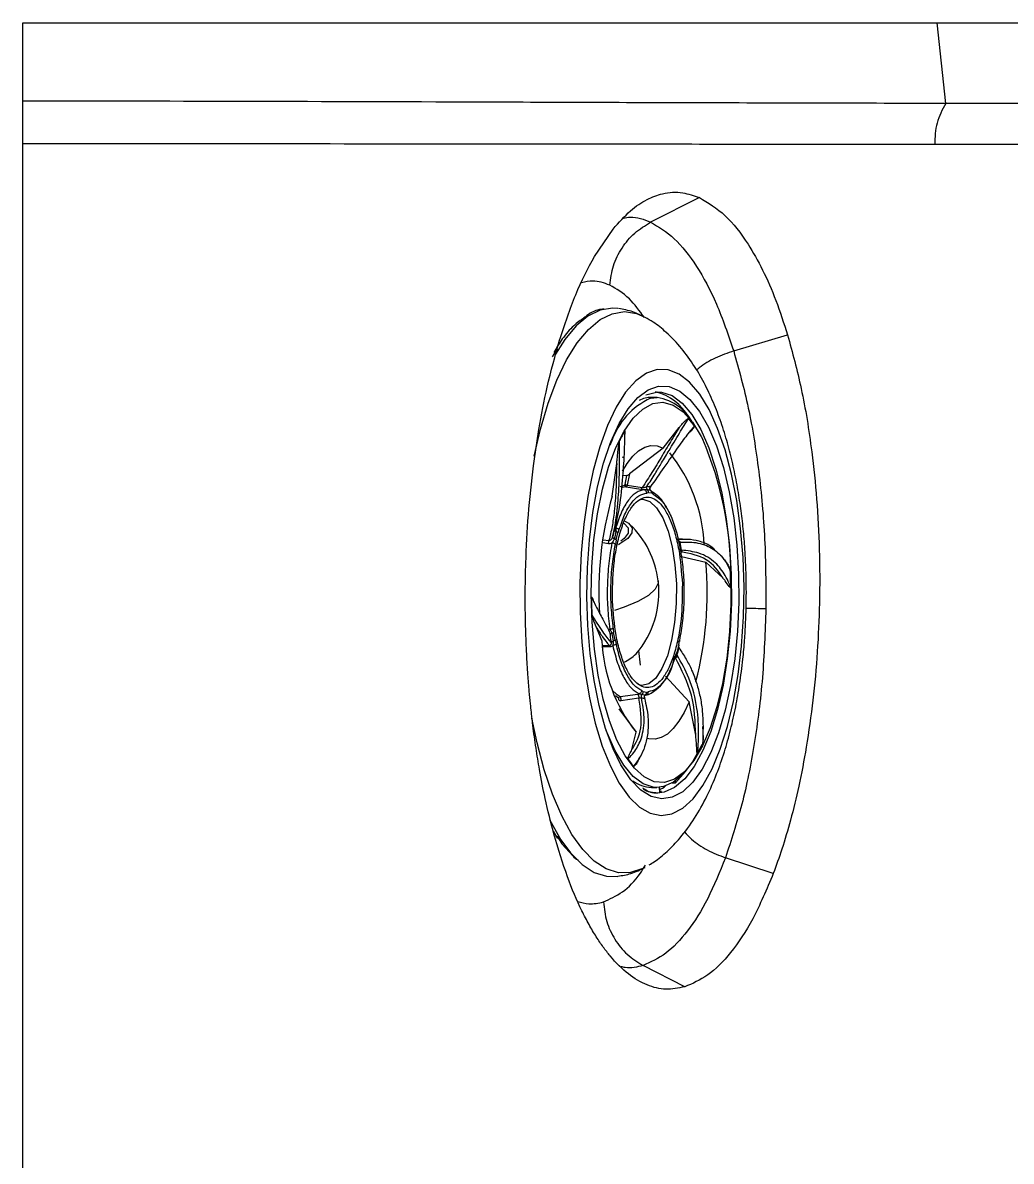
# Model space of a CAD drawing. Header units: inches. Extents: x 2 to 87, y 6 to 129.
# Drawn here: x 6.338 to 9.811, y 65.533 to 69.533 of the extents above; entities that cross this region are included whole.
import ezdxf

# ---------------------------------------------------------------- set-up
doc = ezdxf.new("R2010")
doc.units = ezdxf.units.IN
doc.header["$MEASUREMENT"] = 0
doc.layers.add('1', color=4, linetype='Continuous')

# ---------------------------------------------------------------- blocks, each defined once
blk = doc.blocks.new('2026 STRIDE')
at = {"layer": '1', "color": 3}
for p, q in [((4.0053, 48.148), (4.0054, 48.4234)), ((7.2488, 48.1398), (7.2188, 48.4234)), ((4.0053, 48.073), (4.0053, 48.148)), ((4.0053, 47.998), (4.0053, 48.073)), ((4.0053, 40.8488), (4.0053, 47.998)), ((6.3829, 47.8091), (6.2118, 47.7229)), ((6.0143, 47.6025), (6.0796, 47.6988)), ((6.5036, 47.2705), (6.6931, 47.3265)), ((5.8837, 47.2783), (5.8651, 47.2496)), ((6.1944, 47.1162), (6.2367, 47.1267)), ((6.2114, 47.1042), (6.2344, 47.107)), ((6.2343, 47.107), (6.215, 47.107)), ((6.2562, 46.9289), (6.3117, 47.001)), ((6.0697, 46.9392), (6.0781, 46.9596)), ((6.2562, 46.9289), (6.1379, 46.8382)), ((6.1172, 46.895), (6.1124, 46.8971)), ((6.0765, 46.7604), (6.0924, 46.875)), ((6.1286, 46.8327), (6.1127, 46.832)), ((6.1221, 46.8011), (6.1286, 46.8327)), ((6.1379, 46.8382), (6.1295, 46.7984)), ((6.1048, 46.7936), (6.1208, 46.799)), ((6.1258, 46.7931), (6.1773, 46.785)), ((6.1295, 46.7984), (6.1823, 46.7902)), ((6.2042, 46.7734), (6.1979, 46.771)), ((6.2042, 46.7734), (6.215, 46.7714)), ((6.2205, 46.7668), (6.215, 46.7714)), ((6.0844, 46.6502), (6.0888, 46.6485)), ((6.0888, 46.6485), (6.0901, 46.6361)), ((6.1005, 46.6413), (6.0964, 46.6308)), ((6.0445, 46.6072), (6.0652, 46.6044)), ((6.0782, 46.6156), (6.0761, 46.6124)), ((6.0903, 46.6063), (6.0879, 46.5904)), ((6.0903, 46.6063), (6.0964, 46.6308)), ((6.1191, 46.6117), (6.1066, 46.6019)), ((6.3239, 46.6087), (6.31, 46.6087)), ((6.3143, 46.5891), (6.3104, 46.6026)), ((6.0435, 46.5972), (6.0635, 46.5944)), ((6.3191, 46.5625), (6.3143, 46.5891)), ((6.3152, 46.5989), (6.3449, 46.599)), ((6.3203, 46.5475), (6.3191, 46.5625)), ((6.3207, 46.5483), (6.4059, 46.5287)), ((6.4663, 46.4724), (6.4059, 46.5287)), ((6.4614, 46.548), (6.4575, 46.5516)), ((6.0402, 46.2535), (6.0227, 46.2959)), ((6.0631, 46.2932), (6.0681, 46.2923)), ((6.0805, 46.2965), (6.0817, 46.2815)), ((6.0865, 46.2549), (6.0817, 46.2815)), ((6.0865, 46.2549), (6.0904, 46.2414)), ((6.3105, 46.2376), (6.3129, 46.2536)), ((6.0427, 46.2353), (6.0666, 46.2352)), ((6.0444, 46.2312), (6.0672, 46.2314)), ((6.1763, 46.1663), (6.1704, 46.2183)), ((6.3002, 46.2017), (6.3033, 46.2079)), ((6.3003, 46.2027), (6.3044, 46.2132)), ((6.3105, 46.2376), (6.3044, 46.2132)), ((6.3048, 46.21), (6.3111, 46.2352)), ((6.2643, 46.1281), (6.3467, 46.0378)), ((6.1666, 46.1007), (6.1633, 46.1034)), ((6.0993, 46.0505), (6.0881, 46.0592)), ((6.1046, 46.0563), (6.1663, 46.0649)), ((6.1707, 46.05), (6.1075, 46.041)), ((6.1663, 46.0649), (6.1713, 46.0658)), ((6.1803, 46.0771), (6.1858, 46.0726)), ((6.1966, 46.0705), (6.1858, 46.0726)), ((6.1945, 46.0615), (6.2044, 46.0631)), ((6.1966, 46.0705), (6.2029, 46.073)), ((6.0997, 46.0125), (6.1608, 45.9311)), ((6.3702, 45.9199), (6.3467, 46.0378)), ((6.1461, 45.8695), (6.1608, 45.9311)), ((6.2996, 45.753), (6.299, 45.7603)), ((6.2144, 45.7369), (6.2337, 45.7369)), ((6.2415, 45.7373), (6.2429, 45.7205)), ((6.2501, 45.7226), (6.2427, 45.7226)), ((6.2879, 45.7529), (6.2996, 45.7529)), ((5.8691, 45.5834), (5.8841, 45.5573)), ((6.6427, 45.4342), (6.4746, 45.4895)), ((6.3313, 45.0362), (6.185, 45.1114))]:
    blk.add_line(p, q, dxfattribs=at)
at = {"layer": '1', "color": 3, "flags": 128}
for points in [[(5.8022, 46.9002), (5.8244, 46.9956), (5.8515, 47.0865), (5.8823, 47.1681), (5.9165, 47.2391), (5.9535, 47.2988), (5.9929, 47.3461), (6.034, 47.3804), (6.0763, 47.4013), (6.1193, 47.4084), (6.1622, 47.4017), (6.1911, 47.3893)], [(6.0966, 47.42), (6.0776, 47.4212), (6.0341, 47.414), (5.9912, 47.3929), (5.9495, 47.3581), (5.9097, 47.3101), (5.8772, 47.2589)], [(5.9639, 46.3509), (5.9699, 46.2475), (5.9809, 46.1472), (5.9968, 46.0517), (6.0172, 45.9629), (6.0418, 45.8823), (6.0701, 45.8113), (6.1016, 45.7512), (6.1359, 45.7031), (6.1721, 45.6678), (6.2098, 45.6459), (6.2483, 45.6379), (6.2867, 45.6439), (6.3246, 45.6638), (6.3611, 45.6972), (6.3957, 45.7436), (6.4277, 45.802), (6.4566, 45.8716), (6.4818, 45.9509), (6.5029, 46.0386), (6.5195, 46.1332), (6.5313, 46.233), (6.5381, 46.3361), (6.5398, 46.4407), (6.5363, 46.545), (6.5278, 46.6471), (6.5143, 46.7452), (6.4961, 46.8375), (6.4736, 46.9225), (6.4471, 46.9984), (6.4171, 47.0641), (6.3841, 47.1184), (6.3488, 47.1602), (6.3117, 47.1888), (6.2736, 47.2037), (6.2351, 47.2047), (6.1968, 47.1918), (6.1595, 47.1651), (6.1239, 47.1251), (6.0905, 47.0726), (6.06, 47.0084), (6.0329, 46.9339), (6.0097, 46.8501), (5.9908, 46.7588), (5.9766, 46.6614), (5.9673, 46.5597), (5.963, 46.4556), (5.9639, 46.3509)], [(6.0698, 46.9453), (6.0719, 46.9509), (6.1008, 47.0149), (6.1327, 47.0673), (6.167, 47.1072), (6.2029, 47.1337), (6.2399, 47.1464), (6.2772, 47.145), (6.314, 47.1295), (6.3496, 47.1003), (6.3834, 47.0578), (6.4147, 47.003), (6.4429, 46.9368), (6.4674, 46.8606), (6.4878, 46.7759), (6.5036, 46.6843), (6.5146, 46.5876), (6.5205, 46.4877)], [(6.2366, 47.1267), (6.25, 47.1257), (6.2868, 47.1134), (6.3224, 47.0869), (6.3564, 47.0469), (6.3879, 46.9942), (6.4163, 46.9298), (6.441, 46.8551), (6.4616, 46.7716), (6.4776, 46.681), (6.4887, 46.5851), (6.4946, 46.4858), (6.4953, 46.3853), (6.4907, 46.2855), (6.4809, 46.1885), (6.4662, 46.0963), (6.4467, 46.0106), (6.423, 45.9334), (6.3955, 45.8661), (6.3647, 45.8101), (6.3314, 45.7666), (6.296, 45.7364), (6.2595, 45.7201), (6.236, 45.7172)], [(6.3675, 45.8374), (6.3634, 45.8313), (6.3305, 45.7921), (6.2958, 45.7663), (6.2602, 45.7545), (6.2243, 45.757), (6.1889, 45.7736), (6.1548, 45.804), (6.1227, 45.8476), (6.0933, 45.9034), (6.0672, 45.9703), (6.045, 46.0468), (6.0271, 46.1313), (6.0139, 46.222), (6.0057, 46.317), (6.0027, 46.4142), (6.0049, 46.5116), (6.0124, 46.607), (6.0248, 46.6985), (6.0421, 46.7842), (6.0637, 46.8621), (6.0893, 46.9306), (6.1183, 46.9883), (6.15, 47.0339), (6.1839, 47.0664), (6.2191, 47.0853), (6.255, 47.09), (6.2907, 47.0804), (6.3255, 47.0569), (6.3587, 47.0197), (6.3896, 46.9699), (6.3949, 46.9595)], [(6.1074, 45.8161), (6.0799, 45.8727), (6.0534, 45.944), (6.031, 46.0247), (6.0128, 46.113), (5.9994, 46.2074), (5.9909, 46.306), (5.9876, 46.4068), (5.9894, 46.5079), (5.9964, 46.6073), (6.0085, 46.7032), (6.0253, 46.7935), (6.0466, 46.8766), (6.0698, 46.9453)], [(6.1127, 46.8481), (6.1288, 46.8749), (6.1486, 46.9004), (6.1694, 46.9196), (6.1908, 46.9321), (6.2126, 46.9379), (6.2345, 46.9368), (6.2562, 46.9289)], [(6.1258, 46.7931), (6.1112, 46.7903), (6.1076, 46.7889)], [(6.173, 46.7483), (6.1839, 46.7492), (6.2089, 46.7411), (6.2327, 46.7191), (6.2543, 46.6841), (6.2728, 46.6376), (6.2873, 46.5817), (6.2972, 46.5188), (6.3021, 46.4517), (6.3017, 46.3832), (6.2961, 46.3165), (6.2855, 46.2544), (6.2704, 46.1996), (6.2514, 46.1546), (6.2294, 46.1212), (6.2054, 46.101), (6.1803, 46.0948), (6.1727, 46.0957)], [(6.1137, 46.667), (6.1185, 46.6641), (6.133, 46.6484), (6.1332, 46.6306), (6.1191, 46.6117)], [(6.1171, 46.6745), (6.1334, 46.6652), (6.1468, 46.6491), (6.1462, 46.6309), (6.1316, 46.6117)], [(6.1316, 46.6117), (6.1039, 46.5925), (6.0982, 46.5894)], [(6.5205, 46.4877), (6.5213, 46.3865), (6.5168, 46.286), (6.5072, 46.1881), (6.4928, 46.0948), (6.4737, 46.0079), (6.4503, 45.929), (6.4231, 45.8597), (6.3926, 45.8013), (6.3595, 45.7551), (6.3243, 45.7218), (6.2877, 45.7021), (6.2505, 45.6965), (6.2134, 45.7049), (6.1771, 45.7274), (6.1423, 45.7633), (6.1097, 45.8121), (6.1074, 45.8161)], [(6.2384, 46.4623), (6.2383, 46.4543), (6.228, 46.4329), (6.204, 46.411), (6.1671, 46.3896), (6.119, 46.3696), (6.0846, 46.3584)], [(6.4937, 46.4785), (6.494, 46.3809), (6.4892, 46.2843), (6.4792, 46.1905), (6.4643, 46.1017), (6.4448, 46.0198), (6.4212, 45.9463), (6.3938, 45.8831), (6.3675, 45.8374)], [(6.0789, 46.0756), (6.0904, 46.0652), (6.1046, 46.0563)], [(6.3467, 46.0378), (6.3296, 46.0006), (6.311, 45.9691), (6.2912, 45.9436), (6.2705, 45.9244), (6.249, 45.9118), (6.2272, 45.906), (6.2053, 45.9071), (6.1989, 45.9088)], [(6.1917, 45.4555), (6.1841, 45.4515), (6.1414, 45.4375), (6.0983, 45.4372), (6.0556, 45.4509), (6.0138, 45.4781), (5.9735, 45.5186), (5.9352, 45.5718), (5.8995, 45.6369), (5.8669, 45.713), (5.8378, 45.7991), (5.8127, 45.8939), (5.7948, 45.9804)], [(6.2336, 45.7369), (6.2206, 45.7379), (6.1849, 45.7499), (6.1502, 45.7756), (6.1172, 45.8145), (6.0866, 45.8657), (6.059, 45.9283), (6.0557, 45.9373)], [(6.3918, 45.8881), (6.3888, 45.8816), (6.3589, 45.8272), (6.3264, 45.7849), (6.2921, 45.7555), (6.2566, 45.7398), (6.2336, 45.7369)], [(6.2996, 45.7529), (6.3346, 45.7923), (6.3444, 45.8064)], [(5.8563, 45.624), (5.8911, 45.5608), (5.896, 45.553)], [(5.896, 45.553), (5.9299, 45.5069), (5.9708, 45.4659), (6.0131, 45.4383), (6.0564, 45.4245), (6.0951, 45.424)]]:
    blk.add_lwpolyline(points, dxfattribs=at)
at = {"layer": '1', "color": 3}
for centre, radius, start, end in [((6.1887, 46.9534), 0.1774, 28.2889, 76.8748), ((6.3192, 46.8695), 0.2583, 114.6758, 161.353), ((6.2158, 47.006), 0.101, 90.4727, 116.3258), ((6.206, 46.9344), 0.1749, 25.0234, 80.677), ((6.1186, 46.8404), 0.2976, 33.9405, 40.3189), ((6.5234, 46.7482), 0.4694, 149.0906, 153.7978), ((5.2836, 46.4806), 1.2101, 359.8976, 23.3108), ((5.8465, 46.5674), 0.5536, 2.3924, 38.613), ((7.2403, 46.4256), 1.211, 163.9491, 183.7351), ((6.1266, 46.7989), 0.0058, 178.6645, 262.5977), ((6.1944, 46.7412), 0.053, 72.8246, 85.4932), ((6.1966, 46.7311), 0.0513, 72.8232, 85.4938), ((6.692, 46.4781), 0.6295, 164.8077, 167.2383), ((5.9108, 46.4221), 0.33, 6.9989, 46.3685), ((6.6785, 46.4763), 0.6097, 164.8077, 167.2383), ((5.582, 46.4484), 0.7457, 9.0792, 11.2045), ((5.5599, 46.4492), 0.77, 9.0793, 11.2044), ((5.165, 46.4207), 1.2456, 345.512, 4.972), ((4.6984, 46.4228), 1.7949, 0.5228, 2.4473), ((5.9108, 46.4221), 0.33, 319.126, 6.9989), ((7.7985, 46.4211), 1.7949, 180.5228, 182.4471), ((6.5933, 46.2766), 0.5536, 182.3924, 218.613), ((6.8114, 46.3956), 0.7457, 189.0792, 191.2045), ((6.0574, 46.3104), 0.1465, 294.1226, 314.6471), ((5.6972, 46.3659), 0.6295, 344.8078, 347.2383), ((6.1219, 46.2168), 0.1745, 298.2037, 352.9669), ((6.1071, 46.0497), 0.0087, 217.7849, 272.6655), ((6.1947, 46.1028), 0.053, 252.8232, 265.4939), ((6.1969, 46.1129), 0.0513, 252.8232, 265.4939), ((5.9734, 46.0957), 0.4694, 329.0906, 333.7978), ((6.3782, 46.0035), 0.2976, 213.9405, 220.3182), ((6.2168, 45.8464), 0.1095, 231.7996, 268.7392), ((6.2378, 45.8253), 0.1081, 240.8487, 269.0191), ((6.1786, 45.8569), 0.1433, 296.3751, 306.6759)]:
    blk.add_arc(centre, radius, start, end, dxfattribs=at)
for points, knots in [([(4.0054, 48.4234), (4.2598, 48.4234), (4.7688, 48.4234), (5.567, 48.4234), (6.3831, 48.4234), (6.9402, 48.4234), (7.2188, 48.4234)], [0, 0, 0, 0, 0.25, 0.499998, 0.749999, 1, 1, 1, 1]), ([(7.2188, 48.4234), (7.5553, 48.4234), (8.2282, 48.4234), (8.91, 48.4234), (9.2509, 48.4234)], [0, 0, 0, 0, 0.5, 1, 1, 1, 1]), ([(7.2488, 48.1398), (6.9607, 48.1405), (6.3845, 48.1418), (5.5542, 48.1446), (4.7526, 48.1473), (4.2544, 48.1478), (4.0053, 48.148)], [0, 0, 0, 0, 0.250001, 0.500002, 0.750002, 1, 1, 1, 1]), ([(7.2488, 48.1398), (7.2368, 48.1175), (7.2128, 48.073), (7.211, 48.0215), (7.2101, 47.9958)], [0, 0, 0, 0, 0.4999436, 1, 1, 1, 1]), ([(9.2718, 48.138), (8.9286, 48.138), (8.2423, 48.1379), (7.5799, 48.1392), (7.2488, 48.1398)], [0, 0, 0, 0, 0.5, 1, 1, 1, 1]), ([(7.2101, 47.9958), (6.9236, 47.9959), (6.3505, 47.9963), (5.528, 47.9971), (4.7374, 47.9979), (4.2493, 47.998), (4.0053, 47.998)], [0, 0, 0, 0, 0.250002, 0.500002, 0.750002, 1, 1, 1, 1]), ([(9.2294, 47.9953), (8.8862, 47.9953), (8.1998, 47.9952), (7.54, 47.9956), (7.2101, 47.9958)], [0, 0, 0, 0, 0.5, 1, 1, 1, 1]), ([(6.0796, 47.6988), (6.0999, 47.7215), (6.1387, 47.765), (6.1973, 47.8039), (6.2588, 47.8269), (6.3206, 47.8311), (6.3635, 47.8159), (6.3829, 47.8091)], [0, 0, 0, 0, 0.211396, 0.404987, 0.580732, 0.810641, 1, 1, 1, 1]), ([(6.3829, 47.8091), (6.4136, 47.7909), (6.4733, 47.7556), (6.5472, 47.661), (6.6058, 47.557), (6.6529, 47.4507), (6.6797, 47.3679), (6.6931, 47.3265)], [0, 0, 0, 0, 0.255758, 0.497181, 0.664586, 0.832171, 1, 1, 1, 1]), ([(6.0681, 47.5015), (6.0713, 47.5245), (6.0776, 47.5704), (6.1092, 47.6334), (6.1536, 47.6875), (6.1924, 47.711), (6.2118, 47.7229)], [0, 0, 0, 0, 0.2511935, 0.5, 0.7488065, 1, 1, 1, 1]), ([(6.1162, 47.7367), (6.1242, 47.7384), (6.1561, 47.745), (6.1879, 47.7324), (6.2118, 47.7229)], [0, 0, 0, 0, 0.249771, 1, 1, 1, 1]), ([(6.2118, 47.7229), (6.2398, 47.7062), (6.2957, 47.673), (6.3737, 47.5728), (6.4451, 47.4415), (6.4841, 47.3275), (6.5036, 47.2705)], [0, 0, 0, 0, 0.25, 0.5, 0.75, 1, 1, 1, 1]), ([(5.8914, 47.3077), (5.9097, 47.3633), (5.9464, 47.4745), (5.9916, 47.5598), (6.0143, 47.6025)], [0, 0, 0, 0, 0.499843, 1, 1, 1, 1]), ([(6.0681, 47.5015), (6.0483, 47.5088), (6.0153, 47.5209), (5.9822, 47.513), (5.969, 47.5099)], [0, 0, 0, 0, 0.600596, 1, 1, 1, 1]), ([(6.1898, 47.3874), (6.1724, 47.4113), (6.1339, 47.4644), (6.0915, 47.4883), (6.0681, 47.5015)], [0, 0, 0, 0, 0.449677, 1, 1, 1, 1]), ([(6.0476, 47.4172), (6.0445, 47.417), (6.0239, 47.4161), (6.0002, 47.4053), (5.9807, 47.3895), (5.9775, 47.3869)], [0, 0, 0, 0, 0.12775, 0.855449, 1, 1, 1, 1]), ([(6.1923, 47.388), (6.1783, 47.3952), (6.1489, 47.4103), (6.116, 47.4164), (6.0988, 47.4196)], [0, 0, 0, 0, 0.478438, 1, 1, 1, 1]), ([(5.9775, 47.3869), (5.9653, 47.3781), (5.9389, 47.3589), (5.903, 47.318), (5.881, 47.2812), (5.8711, 47.2647)], [0, 0, 0, 0, 0.3178089, 0.6929357, 1, 1, 1, 1]), ([(6.5481, 46.4218), (6.5477, 46.4582), (6.547, 46.5092), (6.5426, 46.5837), (6.5374, 46.6462), (6.5288, 46.7188), (6.5173, 46.7923), (6.5026, 46.8661), (6.4845, 46.9395), (6.4625, 47.0113), (6.4362, 47.082), (6.4046, 47.1508), (6.3666, 47.2176), (6.321, 47.2809), (6.2712, 47.3333), (6.227, 47.3688), (6.2018, 47.3828), (6.1926, 47.388)], [0, 0, 0, 0, 0.088041, 0.123627, 0.182344, 0.242563, 0.306522, 0.372549, 0.440191, 0.510989, 0.582956, 0.658431, 0.736229, 0.815783, 0.897523, 0.962762, 1, 1, 1, 1]), ([(6.6931, 47.3265), (6.7099, 47.2651), (6.7444, 47.1382), (6.7766, 46.9401), (6.7964, 46.7487), (6.8058, 46.5703), (6.8064, 46.3898), (6.7985, 46.2123), (6.7831, 46.0424), (6.7608, 45.8844), (6.7338, 45.7437), (6.7047, 45.6244), (6.6745, 45.5217), (6.6529, 45.4624), (6.6427, 45.4342)], [0, 0, 0, 0, 0.110951, 0.229281, 0.312475, 0.39919, 0.489554, 0.572261, 0.655743, 0.740072, 0.813568, 0.88148, 0.943671, 1, 1, 1, 1]), ([(5.8, 46.8671), (5.806, 46.9097), (5.8193, 47.005), (5.8487, 47.1552), (5.8764, 47.254), (5.8914, 47.3077)], [0, 0, 0, 0, 0.269425, 0.602772, 1, 1, 1, 1]), ([(6.5036, 47.2705), (6.4818, 47.2628), (6.4383, 47.2473), (6.3939, 47.2221), (6.3766, 47.2056), (6.3736, 47.2028)], [0, 0, 0, 0, 0.455021, 0.905719, 1, 1, 1, 1]), ([(6.5036, 47.2705), (6.5217, 47.2053), (6.5578, 47.0748), (6.5937, 46.849), (6.6159, 46.6104), (6.6164, 46.447), (6.6167, 46.3653)], [0, 0, 0, 0, 0.25, 0.500001, 0.75, 1, 1, 1, 1]), ([(6.3117, 47.001), (6.3019, 46.9851), (6.2829, 46.9543), (6.2505, 46.8996), (6.2176, 46.8445), (6.1939, 46.8081), (6.1823, 46.7902)], [0, 0, 0, 0, 0.2807474, 0.5455521, 0.7768174, 1, 1, 1, 1]), ([(6.1986, 46.794), (6.2083, 46.8091), (6.2265, 46.8373), (6.2524, 46.8802), (6.2746, 46.9176), (6.2951, 46.9523), (6.3128, 46.9817), (6.3301, 47.0096), (6.3403, 47.025), (6.3455, 47.033)], [0, 0, 0, 0, 0.154271, 0.288952, 0.454424, 0.575072, 0.714225, 0.852753, 1, 1, 1, 1]), ([(6.3655, 47.0066), (6.3653, 47.0063), (6.3645, 47.0055), (6.3624, 47.003), (6.3555, 46.995), (6.3386, 46.9743), (6.3069, 46.9317), (6.2631, 46.8669), (6.2266, 46.8152), (6.2101, 46.7918)], [0, 0, 0, 0, 0.007325, 0.019566, 0.05865, 0.192116, 0.441769, 0.746986, 1, 1, 1, 1]), ([(6.3117, 47.001), (6.314, 47.0038), (6.32, 47.0111), (6.3283, 47.0203), (6.3357, 47.0274), (6.3403, 47.031), (6.3429, 47.0327), (6.3444, 47.0332), (6.3452, 47.0333), (6.3455, 47.033), (6.3455, 47.033)], [0, 0, 0, 0, 0.191801, 0.519634, 0.729787, 0.856818, 0.93009, 0.970764, 0.992671, 1, 1, 1, 1]), ([(6.3655, 47.0066), (6.3656, 47.0065), (6.3656, 47.0064), (6.3657, 47.0061), (6.3657, 47.0057), (6.3657, 47.0053), (6.3654, 47.0044), (6.3641, 47.0016), (6.358, 46.9937), (6.3492, 46.9847), (6.3412, 46.977), (6.3385, 46.9744)], [0, 0, 0, 0, 0.005501, 0.011055, 0.016084, 0.02158, 0.030977, 0.060324, 0.195274, 0.730604, 1, 1, 1, 1]), ([(6.1207, 46.9893), (6.1207, 46.9885), (6.1207, 46.9861), (6.1205, 46.9791), (6.12, 46.957), (6.1184, 46.9061), (6.1134, 46.8224), (6.1039, 46.7264), (6.0905, 46.669), (6.0845, 46.643)], [0, 0, 0, 0, 0.007325, 0.019566, 0.058651, 0.192116, 0.441769, 0.746986, 1, 1, 1, 1]), ([(6.078, 46.6171), (6.081, 46.63), (6.0868, 46.6549), (6.093, 46.6973), (6.0975, 46.7414), (6.1004, 46.7891), (6.103, 46.8596), (6.1026, 46.9159), (6.1023, 46.9555)], [0, 0, 0, 0, 0.1355516, 0.2607976, 0.4058417, 0.5355644, 0.6738565, 1, 1, 1, 1]), ([(6.0924, 46.875), (6.0929, 46.8802), (6.0944, 46.8943), (6.0966, 46.9142), (6.0986, 46.9323), (6.1, 46.9433), (6.101, 46.9497), (6.1016, 46.9531), (6.102, 46.9548), (6.1023, 46.9553), (6.1023, 46.9555)], [0, 0, 0, 0, 0.191797, 0.519572, 0.729704, 0.856737, 0.930022, 0.970712, 0.992634, 1, 1, 1, 1]), ([(5.8715, 45.5732), (5.861, 45.6142), (5.8423, 45.6868), (5.8225, 45.7896), (5.8105, 45.8628), (5.8031, 45.9147), (5.7983, 45.9514), (5.7949, 45.9803), (5.792, 46.0056), (5.7889, 46.0354), (5.7847, 46.0791), (5.7801, 46.137), (5.7765, 46.195), (5.7741, 46.2485), (5.7725, 46.2928), (5.7715, 46.3379), (5.771, 46.3837), (5.7711, 46.4302), (5.7717, 46.4772), (5.774, 46.5657), (5.7808, 46.6978), (5.7935, 46.8099), (5.8, 46.8671)], [0, 0, 0, 0, 0.111049, 0.196572, 0.256794, 0.288402, 0.320003, 0.34294, 0.355469, 0.37835, 0.411563, 0.45508, 0.508872, 0.541124, 0.573813, 0.606938, 0.6405, 0.674497, 0.708931, 0.743802, 0.86922, 1, 1, 1, 1]), ([(6.0924, 46.875), (6.0917, 46.8437), (6.0905, 46.7861), (6.0848, 46.7119), (6.0769, 46.6525), (6.0691, 46.6203), (6.0652, 46.6044)], [0, 0, 0, 0, 0.317509, 0.583481, 0.794833, 1, 1, 1, 1]), ([(6.1208, 46.799), (6.1209, 46.799), (6.1212, 46.7991), (6.1215, 46.7995), (6.1218, 46.8002), (6.122, 46.8008), (6.1221, 46.8011)], [0, 0, 0, 0, 0.244775, 0.492429, 0.744714, 1, 1, 1, 1]), ([(6.1295, 46.7984), (6.1287, 46.7984), (6.1276, 46.7985), (6.126, 46.7988), (6.1249, 46.7992), (6.1239, 46.7996), (6.1228, 46.8003), (6.1223, 46.8008), (6.1221, 46.8011)], [0, 0, 0, 0, 0.250263, 0.382232, 0.514843, 0.645287, 0.771015, 1, 1, 1, 1]), ([(6.1379, 46.8382), (6.1367, 46.8372), (6.1342, 46.8352), (6.1311, 46.8334), (6.1293, 46.8327), (6.1288, 46.8327), (6.1286, 46.8327)], [0, 0, 0, 0, 0.3557567, 0.7229201, 0.9162696, 1, 1, 1, 1]), ([(6.1894, 46.7825), (6.1798, 46.7803), (6.1605, 46.776), (6.1333, 46.748), (6.1084, 46.7066), (6.0954, 46.6679), (6.0888, 46.6485)], [0, 0, 0, 0, 0.25, 0.5, 0.75, 1, 1, 1, 1]), ([(6.1005, 46.6413), (6.1068, 46.6598), (6.1194, 46.6973), (6.1436, 46.7376), (6.1701, 46.7648), (6.1887, 46.7689), (6.1979, 46.771)], [0, 0, 0, 0, 0.247011, 0.5, 0.752989, 1, 1, 1, 1]), ([(6.1258, 46.7931), (6.1262, 46.7932), (6.1269, 46.7933), (6.1279, 46.7945), (6.1288, 46.7961), (6.1292, 46.7976), (6.1295, 46.7984)], [0, 0, 0, 0, 0.245118, 0.499544, 0.75421, 1, 1, 1, 1]), ([(6.1773, 46.785), (6.1777, 46.7851), (6.1786, 46.7852), (6.1799, 46.7863), (6.1812, 46.788), (6.1819, 46.7895), (6.1823, 46.7902)], [0, 0, 0, 0, 0.245337, 0.5, 0.754663, 1, 1, 1, 1]), ([(6.1773, 46.785), (6.1791, 46.7846), (6.183, 46.7837), (6.1872, 46.7829), (6.1894, 46.7825)], [0, 0, 0, 0, 0.459375, 1, 1, 1, 1]), ([(6.1823, 46.7902), (6.183, 46.7902), (6.1844, 46.7903), (6.1875, 46.7907), (6.1915, 46.7914), (6.1957, 46.7926), (6.1976, 46.7935), (6.1986, 46.794)], [0, 0, 0, 0, 0.111467, 0.230181, 0.482258, 0.743371, 1, 1, 1, 1]), ([(6.2006, 46.7823), (6.1989, 46.7823), (6.1958, 46.7823), (6.1913, 46.7824), (6.1894, 46.7825)], [0, 0, 0, 0, 0.571399, 1, 1, 1, 1]), ([(6.2101, 46.7918), (6.2106, 46.792), (6.2116, 46.7925), (6.2118, 46.7931), (6.2113, 46.7935), (6.2106, 46.7937), (6.2096, 46.7939), (6.2088, 46.794), (6.2083, 46.794)], [0, 0, 0, 0, 0.277558, 0.532524, 0.651825, 0.767232, 0.882131, 1, 1, 1, 1]), ([(6.2117, 46.7801), (6.211, 46.781), (6.2097, 46.7826), (6.2089, 46.7859), (6.209, 46.789), (6.2097, 46.7909), (6.2101, 46.7918)], [0, 0, 0, 0, 0.266689, 0.531115, 0.778754, 1, 1, 1, 1]), ([(6.2119, 46.7801), (6.2118, 46.7803), (6.2112, 46.7808), (6.2102, 46.7827), (6.2094, 46.7859), (6.2099, 46.7899), (6.2111, 46.792), (6.2117, 46.793)], [0, 0, 0, 0, 0.0600193, 0.2082662, 0.495239, 0.7617969, 1, 1, 1, 1]), ([(6.2117, 46.7801), (6.2123, 46.7795), (6.2133, 46.7783), (6.2144, 46.7761), (6.215, 46.7737), (6.215, 46.7721), (6.215, 46.7714)], [0, 0, 0, 0, 0.257259, 0.51339, 0.762603, 1, 1, 1, 1]), ([(6.2127, 46.7782), (6.2127, 46.7783), (6.2127, 46.7785), (6.2131, 46.7788), (6.2133, 46.7792), (6.2131, 46.7796), (6.2122, 46.78), (6.2117, 46.7801)], [0, 0, 0, 0, 0.224307, 0.303573, 0.473827, 0.745729, 1, 1, 1, 1]), ([(6.2671, 46.7189), (6.2668, 46.7197), (6.2591, 46.7375), (6.2426, 46.7582), (6.226, 46.769), (6.2186, 46.7738)], [0, 0, 0, 0, 0.026185, 0.571344, 1, 1, 1, 1]), ([(6.2205, 46.7668), (6.2295, 46.7614), (6.2477, 46.7504), (6.2726, 46.7138), (6.2945, 46.665), (6.3052, 46.6232), (6.3104, 46.6026)], [0, 0, 0, 0, 0.247011, 0.5, 0.752989, 1, 1, 1, 1]), ([(6.0777, 46.3917), (6.078, 46.434), (6.0784, 46.4991), (6.0911, 46.5805), (6.1052, 46.6377), (6.1234, 46.6859), (6.1506, 46.7332), (6.1891, 46.7633), (6.2289, 46.7526), (6.2588, 46.7194), (6.2799, 46.6809), (6.2975, 46.6315), (6.3154, 46.5577), (6.32, 46.4938), (6.3231, 46.4523)], [0, 0, 0, 0, 0.119728, 0.18418, 0.25, 0.31582, 0.380272, 0.5, 0.619728, 0.68418, 0.75, 0.81582, 0.880272, 1, 1, 1, 1]), ([(6.0901, 46.6361), (6.0891, 46.6366), (6.0872, 46.6376), (6.0853, 46.6395), (6.0843, 46.6414), (6.0844, 46.6425), (6.0845, 46.643)], [0, 0, 0, 0, 0.266689, 0.531115, 0.778754, 1, 1, 1, 1]), ([(6.0847, 46.6442), (6.0849, 46.6437), (6.0853, 46.6426), (6.085, 46.6412), (6.0848, 46.6403)], [0, 0, 0, 0, 0.390341, 1, 1, 1, 1]), ([(6.0635, 46.5944), (6.0637, 46.5952), (6.0642, 46.5968), (6.0647, 46.5995), (6.0651, 46.6021), (6.0652, 46.6036), (6.0652, 46.6044)], [0, 0, 0, 0, 0.245337, 0.5, 0.754663, 1, 1, 1, 1]), ([(6.0652, 46.6044), (6.0659, 46.6045), (6.0673, 46.6046), (6.0701, 46.6058), (6.0733, 46.6083), (6.0764, 46.6124), (6.0775, 46.6155), (6.078, 46.6171)], [0, 0, 0, 0, 0.111469, 0.230184, 0.482261, 0.743373, 1, 1, 1, 1]), ([(6.0838, 46.611), (6.0827, 46.608), (6.0807, 46.6027), (6.0773, 46.598), (6.0758, 46.5959)], [0, 0, 0, 0, 0.571403, 1, 1, 1, 1]), ([(6.4437, 46.5643), (6.4369, 46.5715), (6.4197, 46.5894), (6.3844, 46.6025), (6.3452, 46.6093), (6.3182, 46.6083), (6.306, 46.6079)], [0, 0, 0, 0, 0.21175, 0.533016, 0.788263, 1, 1, 1, 1]), ([(6.3076, 46.6054), (6.308, 46.6053), (6.3098, 46.6044), (6.3126, 46.6022), (6.3143, 46.5999), (6.3152, 46.5989)], [0, 0, 0, 0, 0.101416, 0.5546, 1, 1, 1, 1]), ([(6.0758, 46.5959), (6.0717, 46.5722), (6.0634, 46.5247), (6.0587, 46.4466), (6.0594, 46.3674), (6.0652, 46.3174), (6.0681, 46.2923)], [0, 0, 0, 0, 0.25, 0.5, 0.75, 1, 1, 1, 1]), ([(6.0635, 46.5944), (6.0654, 46.5942), (6.0696, 46.5937), (6.0736, 46.5951), (6.0758, 46.5959)], [0, 0, 0, 0, 0.459354, 1, 1, 1, 1]), ([(6.0805, 46.2965), (6.0777, 46.3204), (6.0721, 46.3688), (6.0713, 46.4458), (6.076, 46.5217), (6.084, 46.5677), (6.0879, 46.5904)], [0, 0, 0, 0, 0.247011, 0.5, 0.752989, 1, 1, 1, 1]), ([(6.3202, 46.5707), (6.3206, 46.5699), (6.3213, 46.5683), (6.3212, 46.5664), (6.3206, 46.5652), (6.3198, 46.5646), (6.3188, 46.5641), (6.3179, 46.5641), (6.3175, 46.5641)], [0, 0, 0, 0, 0.277559, 0.532523, 0.651824, 0.76723, 0.88213, 1, 1, 1, 1]), ([(6.4663, 46.4724), (6.449, 46.4971), (6.4141, 46.5469), (6.3499, 46.5583), (6.3175, 46.5641)], [0, 0, 0, 0, 0.494868, 1, 1, 1, 1]), ([(6.3178, 46.5689), (6.318, 46.5692), (6.3185, 46.5698), (6.3195, 46.5704), (6.3202, 46.5707)], [0, 0, 0, 0, 0.390194, 1, 1, 1, 1]), ([(6.3184, 46.566), (6.3188, 46.5658), (6.3194, 46.5653), (6.3198, 46.5644), (6.3197, 46.5635), (6.3193, 46.5628), (6.3191, 46.5625)], [0, 0, 0, 0, 0.238848, 0.501328, 0.756718, 1, 1, 1, 1]), ([(6.4932, 46.4392), (6.493, 46.4398), (6.4924, 46.4413), (6.4907, 46.4459), (6.4851, 46.46), (6.4703, 46.4902), (6.4382, 46.5312), (6.3874, 46.5625), (6.3412, 46.5682), (6.3202, 46.5707)], [0, 0, 0, 0, 0.007324, 0.019565, 0.058649, 0.192116, 0.441769, 0.746986, 1, 1, 1, 1]), ([(6.3449, 46.599), (6.3463, 46.599), (6.3581, 46.5991), (6.3795, 46.5956), (6.4075, 46.5878), (6.4326, 46.5745), (6.455, 46.5562), (6.4755, 46.5317), (6.4862, 46.5104), (6.4916, 46.4995)], [0, 0, 0, 0, 0.018615, 0.161624, 0.327527, 0.477795, 0.634692, 0.812596, 1, 1, 1, 1]), ([(6.3203, 46.5475), (6.3231, 46.5236), (6.3287, 46.4751), (6.3295, 46.3982), (6.3248, 46.3222), (6.3168, 46.2763), (6.3129, 46.2536)], [0, 0, 0, 0, 0.247011, 0.5, 0.752989, 1, 1, 1, 1]), ([(6.3203, 46.5475), (6.3206, 46.548), (6.3213, 46.5489), (6.321, 46.5499), (6.3202, 46.5503), (6.3201, 46.5504)], [0, 0, 0, 0, 0.451075, 0.902149, 1, 1, 1, 1]), ([(6.4614, 46.548), (6.4637, 46.5455), (6.4699, 46.5388), (6.4778, 46.528), (6.4844, 46.5171), (6.4881, 46.5097), (6.4901, 46.505), (6.4911, 46.5021), (6.4915, 46.5004), (6.4916, 46.4997), (6.4916, 46.4995)], [0, 0, 0, 0, 0.191814, 0.519611, 0.729753, 0.856784, 0.930061, 0.970742, 0.992656, 1, 1, 1, 1]), ([(6.3231, 46.4523), (6.3228, 46.41), (6.3224, 46.3449), (6.3097, 46.2635), (6.2956, 46.2062), (6.2774, 46.1581), (6.2502, 46.1108), (6.2117, 46.0807), (6.1719, 46.0914), (6.142, 46.1246), (6.1209, 46.163), (6.1033, 46.2125), (6.0854, 46.2863), (6.0808, 46.3501), (6.0777, 46.3917)], [0, 0, 0, 0, 0.119728, 0.18418, 0.25, 0.31582, 0.380272, 0.5, 0.619728, 0.68418, 0.75, 0.81582, 0.880272, 1, 1, 1, 1]), ([(6.4932, 46.4392), (6.4932, 46.4391), (6.4932, 46.4388), (6.4931, 46.4385), (6.493, 46.4382), (6.4928, 46.438), (6.4924, 46.438), (6.4907, 46.439), (6.4846, 46.4468), (6.4764, 46.4588), (6.4689, 46.469), (6.4663, 46.4724)], [0, 0, 0, 0, 0.005486, 0.011027, 0.016042, 0.021524, 0.030897, 0.060168, 0.194769, 0.728714, 1, 1, 1, 1]), ([(6.0036, 46.4047), (6.0036, 46.4049), (6.0036, 46.4051), (6.0037, 46.4055), (6.0037, 46.4057), (6.0039, 46.4059), (6.0042, 46.406), (6.0053, 46.4049), (6.0085, 46.3986), (6.011, 46.3917), (6.0129, 46.3865)], [0, 0, 0, 0, 0.009122, 0.018333, 0.026673, 0.035787, 0.05137, 0.100037, 0.32383, 1, 1, 1, 1]), ([(6.0036, 46.4047), (6.0039, 46.4042), (6.0047, 46.4026), (6.007, 46.3981), (6.0142, 46.384), (6.0298, 46.3537), (6.0512, 46.3129), (6.0676, 46.284), (6.068, 46.2788), (6.0681, 46.2769)], [0, 0, 0, 0, 0.008007, 0.021388, 0.064116, 0.210026, 0.482954, 0.816625, 1, 1, 1, 1]), ([(6.2061, 45.4647), (6.2124, 45.4684), (6.2341, 45.4808), (6.2717, 45.5124), (6.32, 45.5627), (6.3674, 45.6279), (6.4096, 45.7034), (6.4437, 45.7813), (6.4711, 45.8598), (6.4932, 45.9387), (6.511, 46.0185), (6.5253, 46.1013), (6.5355, 46.1798), (6.542, 46.2521), (6.5469, 46.33), (6.5476, 46.3863), (6.5481, 46.4218)], [0, 0, 0, 0, 0.0262532, 0.0899698, 0.1605284, 0.2505196, 0.3412619, 0.4277206, 0.5071026, 0.5840619, 0.6581396, 0.7292564, 0.805218, 0.8610544, 0.9121484, 1, 1, 1, 1]), ([(6.6167, 46.3653), (6.6138, 46.284), (6.6079, 46.1212), (6.5781, 45.8886), (6.535, 45.6718), (6.4947, 45.5502), (6.4746, 45.4895)], [0, 0, 0, 0, 0.250001, 0.499999, 0.750001, 1, 1, 1, 1]), ([(6.5468, 46.3671), (6.5474, 46.3671), (6.5684, 46.3663), (6.5929, 46.3658), (6.6167, 46.3653)], [0, 0, 0, 0, 0.028138, 1, 1, 1, 1]), ([(6.0227, 46.2959), (6.0216, 46.2984), (6.0187, 46.3051), (6.0143, 46.3159), (6.0102, 46.3267), (6.0075, 46.3352), (6.0056, 46.3403), (6.0052, 46.3441), (6.0052, 46.3445)], [0, 0, 0, 0, 0.191782, 0.518998, 0.728969, 0.85611, 0.98384, 1, 1, 1, 1]), ([(6.074, 46.2451), (6.0743, 46.2448), (6.0749, 46.2442), (6.0697, 46.2499), (6.0596, 46.2623), (6.044, 46.2839), (6.0256, 46.3116), (6.0116, 46.3341), (6.0052, 46.3445)], [0, 0, 0, 0, 0.154219, 0.301464, 0.47799, 0.661716, 0.843633, 1, 1, 1, 1]), ([(6.0227, 46.2959), (6.0306, 46.284), (6.0464, 46.2602), (6.0595, 46.2437), (6.0653, 46.2369), (6.0672, 46.235), (6.0667, 46.2354), (6.0666, 46.2354)], [0, 0, 0, 0, 0.3225536, 0.6408341, 0.8086801, 0.9723491, 1, 1, 1, 1]), ([(6.0681, 46.2923), (6.0693, 46.2905), (6.0713, 46.2873), (6.074, 46.2826), (6.0747, 46.2795), (6.0751, 46.2779)], [0, 0, 0, 0, 0.40286, 0.687897, 1, 1, 1, 1]), ([(6.0661, 46.2358), (6.0666, 46.2358), (6.0677, 46.2358), (6.0694, 46.2363), (6.071, 46.2372), (6.0724, 46.2384), (6.0734, 46.24), (6.0741, 46.2417), (6.0743, 46.2434), (6.0742, 46.2446), (6.0742, 46.2451)], [0, 0, 0, 0, 0.114265, 0.237238, 0.366828, 0.500013, 0.633196, 0.762782, 0.885746, 1, 1, 1, 1]), ([(6.0746, 46.2453), (6.0741, 46.2476), (6.0722, 46.257), (6.0706, 46.2688), (6.0694, 46.2778)], [0, 0, 0, 0, 0.24139, 1, 1, 1, 1]), ([(6.0799, 46.2507), (6.0801, 46.2481), (6.0805, 46.2428), (6.0791, 46.2379), (6.0783, 46.2354)], [0, 0, 0, 0, 0.490746, 1, 1, 1, 1]), ([(6.1803, 46.0771), (6.1713, 46.0826), (6.1531, 46.0935), (6.1282, 46.1301), (6.1063, 46.179), (6.0957, 46.2207), (6.0904, 46.2414)], [0, 0, 0, 0, 0.247011, 0.5, 0.752989, 1, 1, 1, 1]), ([(6.0672, 46.2314), (6.0691, 46.2316), (6.0733, 46.232), (6.0766, 46.2342), (6.0783, 46.2354)], [0, 0, 0, 0, 0.459104, 1, 1, 1, 1]), ([(6.0783, 46.2354), (6.0838, 46.2139), (6.0948, 46.1707), (6.1174, 46.1206), (6.143, 46.0828), (6.1618, 46.0715), (6.1713, 46.0658)], [0, 0, 0, 0, 0.25, 0.5, 0.75, 1, 1, 1, 1]), ([(6.3003, 46.2027), (6.294, 46.1842), (6.2814, 46.1467), (6.2572, 46.1063), (6.2307, 46.0792), (6.2121, 46.075), (6.2029, 46.073)], [0, 0, 0, 0, 0.247012, 0.5, 0.752988, 1, 1, 1, 1]), ([(6.3047, 46.201), (6.3047, 46.1999), (6.3046, 46.1978), (6.3036, 46.1953), (6.3024, 46.1937), (6.3013, 46.1928), (6.3, 46.1922), (6.2991, 46.1921), (6.2987, 46.1921)], [0, 0, 0, 0, 0.277554, 0.532524, 0.651828, 0.767234, 0.882133, 1, 1, 1, 1]), ([(6.3022, 46.2064), (6.3018, 46.2052), (6.3014, 46.2038), (6.3005, 46.2026), (6.3003, 46.2023)], [0, 0, 0, 0, 0.821833, 1, 1, 1, 1]), ([(6.3033, 46.2079), (6.3029, 46.2074), (6.3019, 46.2064), (6.3019, 46.2045), (6.3029, 46.2026), (6.3041, 46.2015), (6.3047, 46.201)], [0, 0, 0, 0, 0.266689, 0.531115, 0.778754, 1, 1, 1, 1]), ([(6.3761, 45.8546), (6.3762, 45.8555), (6.3764, 45.8578), (6.3772, 45.8648), (6.3793, 45.8869), (6.3818, 45.9379), (6.3762, 46.0215), (6.3525, 46.1176), (6.3196, 46.175), (6.3047, 46.201)], [0, 0, 0, 0, 0.007325, 0.019566, 0.058651, 0.192116, 0.441769, 0.746986, 1, 1, 1, 1]), ([(6.3081, 46.235), (6.3088, 46.2339), (6.3105, 46.2315), (6.3109, 46.2285), (6.3111, 46.2269)], [0, 0, 0, 0, 0.467938, 1, 1, 1, 1]), ([(6.3111, 46.2269), (6.3199, 46.214), (6.3366, 46.1893), (6.3575, 46.1471), (6.3739, 46.1031), (6.3861, 46.0555), (6.3976, 45.9848), (6.3958, 45.9282), (6.3945, 45.8885)], [0, 0, 0, 0, 0.134858, 0.259599, 0.404069, 0.533562, 0.672142, 1, 1, 1, 1]), ([(6.3702, 45.9199), (6.3684, 45.968), (6.3646, 46.0652), (6.3208, 46.1495), (6.2987, 46.1921)], [0, 0, 0, 0, 0.495173, 1, 1, 1, 1]), ([(6.1002, 46.0444), (6.1003, 46.0447), (6.1004, 46.0452), (6.1005, 46.0462), (6.1005, 46.0472), (6.1004, 46.0482), (6.1002, 46.0491), (6.0999, 46.0498), (6.0996, 46.0503), (6.0994, 46.0504), (6.0993, 46.0505)], [0, 0, 0, 0, 0.121775, 0.245594, 0.376257, 0.509473, 0.637578, 0.768745, 0.883895, 1, 1, 1, 1]), ([(6.1075, 46.041), (6.1076, 46.0419), (6.1079, 46.0436), (6.1079, 46.0463), (6.1077, 46.0486), (6.1074, 46.0508), (6.1069, 46.0527), (6.1062, 46.0544), (6.1055, 46.0557), (6.1049, 46.0561), (6.1046, 46.0563)], [0, 0, 0, 0, 0.156145, 0.293104, 0.410773, 0.509038, 0.632748, 0.755842, 0.878271, 1, 1, 1, 1]), ([(6.1313, 45.8374), (6.1316, 45.8377), (6.1326, 45.8385), (6.1353, 45.8409), (6.1438, 45.8489), (6.1615, 45.8696), (6.1828, 45.9123), (6.1932, 45.977), (6.1835, 46.0288), (6.1791, 46.0522)], [0, 0, 0, 0, 0.007325, 0.019566, 0.05865, 0.192116, 0.441769, 0.746986, 1, 1, 1, 1]), ([(6.1461, 45.8695), (6.1595, 45.8929), (6.1864, 45.9402), (6.176, 46.0132), (6.1707, 46.05)], [0, 0, 0, 0, 0.495173, 1, 1, 1, 1]), ([(6.1906, 46.05), (6.1955, 46.0276), (6.2025, 45.9961), (6.2035, 45.9578), (6.2023, 45.9331), (6.198, 45.903), (6.1883, 45.8697), (6.1721, 45.8366), (6.158, 45.8192), (6.1513, 45.811)], [0, 0, 0, 0, 0.229238, 0.322198, 0.414546, 0.50635, 0.67863, 0.847274, 1, 1, 1, 1]), ([(6.1663, 46.0649), (6.1665, 46.0647), (6.1669, 46.0644), (6.1676, 46.0631), (6.1684, 46.0614), (6.1692, 46.0591), (6.1698, 46.0566), (6.1703, 46.0542), (6.1706, 46.0519), (6.1707, 46.0506), (6.1707, 46.05)], [0, 0, 0, 0, 0.112211, 0.235183, 0.366441, 0.502102, 0.637431, 0.767756, 0.88937, 1, 1, 1, 1]), ([(6.1791, 46.0522), (6.1788, 46.052), (6.1782, 46.0515), (6.1765, 46.0509), (6.1749, 46.0505), (6.1735, 46.0502), (6.1721, 46.0501), (6.1712, 46.05), (6.1707, 46.05)], [0, 0, 0, 0, 0.277558, 0.532524, 0.651825, 0.767232, 0.882131, 1, 1, 1, 1]), ([(6.1713, 46.0658), (6.1721, 46.0657), (6.1733, 46.0655), (6.1753, 46.0652), (6.1774, 46.0648), (6.1799, 46.0644), (6.1811, 46.064), (6.1817, 46.0639)], [0, 0, 0, 0, 0.224307, 0.303573, 0.473827, 0.745729, 1, 1, 1, 1]), ([(6.1817, 46.0639), (6.1809, 46.063), (6.1794, 46.0613), (6.1784, 46.0581), (6.1782, 46.0549), (6.1788, 46.0531), (6.1791, 46.0522)], [0, 0, 0, 0, 0.266689, 0.531115, 0.778754, 1, 1, 1, 1]), ([(6.1817, 46.0639), (6.1823, 46.0645), (6.1835, 46.0657), (6.1847, 46.0679), (6.1855, 46.0702), (6.1857, 46.0718), (6.1858, 46.0726)], [0, 0, 0, 0, 0.257259, 0.51339, 0.762603, 1, 1, 1, 1]), ([(6.1896, 46.0526), (6.1901, 46.0522), (6.1912, 46.0514), (6.1908, 46.0505), (6.1906, 46.05)], [0, 0, 0, 0, 0.504331, 1, 1, 1, 1]), ([(6.1928, 46.0617), (6.1936, 46.0617), (6.195, 46.0616), (6.1947, 46.0615), (6.1945, 46.0615)], [0, 0, 0, 0, 0.571404, 1, 1, 1, 1]), ([(6.3937, 45.9509), (6.3944, 45.9428), (6.3956, 45.9289), (6.396, 45.9117), (6.3958, 45.9007), (6.3954, 45.8943), (6.3951, 45.8908), (6.3948, 45.8891), (6.3946, 45.8886), (6.3945, 45.8885)], [0, 0, 0, 0, 0.382949, 0.652835, 0.815994, 0.91012, 0.962382, 0.990538, 1, 1, 1, 1]), ([(6.3761, 45.8546), (6.376, 45.8545), (6.376, 45.8544), (6.3758, 45.8544), (6.3757, 45.8545), (6.3755, 45.8547), (6.3752, 45.8556), (6.3746, 45.8594), (6.3735, 45.8751), (6.3723, 45.896), (6.3707, 45.9139), (6.3702, 45.9199)], [0, 0, 0, 0, 0.0055006, 0.0110552, 0.016084, 0.0215799, 0.030977, 0.0603237, 0.1952739, 0.7306037, 1, 1, 1, 1]), ([(6.1313, 45.8374), (6.1313, 45.8374), (6.1312, 45.8376), (6.1311, 45.8378), (6.131, 45.8382), (6.131, 45.8387), (6.1311, 45.8396), (6.1319, 45.8423), (6.1358, 45.8503), (6.1409, 45.8593), (6.1448, 45.8669), (6.1461, 45.8695)], [0, 0, 0, 0, 0.005501, 0.011055, 0.016084, 0.02158, 0.030977, 0.060324, 0.195274, 0.730604, 1, 1, 1, 1]), ([(6.1723, 45.8429), (6.1713, 45.8402), (6.1685, 45.8328), (6.1638, 45.8238), (6.1589, 45.8165), (6.1551, 45.8127), (6.1528, 45.81), (6.1514, 45.8109), (6.1513, 45.811)], [0, 0, 0, 0, 0.191797, 0.519052, 0.729035, 0.856173, 0.983899, 1, 1, 1, 1]), ([(6.2359, 45.7172), (6.22, 45.7177), (6.2028, 45.7183), (6.1859, 45.7335), (6.1846, 45.7347)], [0, 0, 0, 0, 0.920874, 1, 1, 1, 1]), ([(6.3313, 45.0362), (6.3094, 45.0318), (6.2652, 45.0231), (6.1986, 45.0393), (6.1326, 45.0779), (6.0817, 45.1281), (6.0448, 45.1757), (6.0201, 45.2122), (5.9949, 45.2547), (5.9601, 45.3218), (5.9165, 45.4231), (5.887, 45.5217), (5.8715, 45.5732)], [0, 0, 0, 0, 0.124639, 0.25107, 0.37933, 0.50946, 0.56034, 0.614249, 0.671165, 0.731067, 0.859684, 1, 1, 1, 1]), ([(5.8829, 45.5664), (5.8847, 45.5632), (5.8964, 45.5412), (5.9212, 45.516), (5.9439, 45.4882), (5.9563, 45.4818), (5.9567, 45.4816)], [0, 0, 0, 0, 0.077902, 0.530866, 0.983924, 1, 1, 1, 1]), ([(6.3308, 45.5809), (6.3387, 45.572), (6.3601, 45.5479), (6.4098, 45.515), (6.4529, 45.498), (6.4746, 45.4895)], [0, 0, 0, 0, 0.226061, 0.611183, 1, 1, 1, 1]), ([(6.4746, 45.4895), (6.4544, 45.4396), (6.4139, 45.3398), (6.3425, 45.2286), (6.2659, 45.1467), (6.212, 45.1232), (6.185, 45.1114)], [0, 0, 0, 0, 0.250001, 0.5, 0.75, 1, 1, 1, 1]), ([(6.0459, 45.3345), (6.0682, 45.3447), (6.1128, 45.365), (6.1625, 45.4126), (6.1876, 45.4543), (6.1934, 45.4638)], [0, 0, 0, 0, 0.434933, 0.869867, 1, 1, 1, 1]), ([(6.0964, 45.4251), (6.112, 45.4275), (6.1458, 45.4327), (6.1758, 45.4477), (6.1921, 45.4558)], [0, 0, 0, 0, 0.461335, 1, 1, 1, 1]), ([(6.6427, 45.4342), (6.6193, 45.3788), (6.5734, 45.2701), (6.4946, 45.1533), (6.4138, 45.0711), (6.3585, 45.0477), (6.3313, 45.0362)], [0, 0, 0, 0, 0.2642, 0.518486, 0.763555, 1, 1, 1, 1]), ([(5.9561, 45.3365), (5.9688, 45.3328), (5.9987, 45.3238), (6.0286, 45.3306), (6.0459, 45.3345)], [0, 0, 0, 0, 0.424798, 1, 1, 1, 1]), ([(6.0459, 45.3345), (6.0486, 45.3113), (6.0539, 45.2651), (6.0842, 45.2016), (6.1276, 45.1471), (6.1658, 45.1233), (6.185, 45.1114)], [0, 0, 0, 0, 0.251193, 0.5, 0.748807, 1, 1, 1, 1]), ([(6.185, 45.1114), (6.1642, 45.1059), (6.1384, 45.099), (6.1128, 45.1056), (6.1078, 45.1069)], [0, 0, 0, 0, 0.806568, 1, 1, 1, 1])]:
    blk.add_open_spline(points, degree=3, knots=knots, dxfattribs=at)
for points in [[(6.1979, 46.771), (6.1978, 46.7723), (6.1975, 46.7749), (6.1957, 46.7784), (6.1929, 46.7812), (6.1906, 46.7821), (6.1894, 46.7825)], [(6.1986, 46.794), (6.1982, 46.793), (6.1975, 46.791), (6.1976, 46.7877), (6.1986, 46.7846), (6.1999, 46.783), (6.2006, 46.7823)], [(6.2042, 46.7734), (6.2042, 46.7743), (6.2041, 46.7759), (6.2034, 46.7783), (6.2022, 46.7805), (6.2011, 46.7817), (6.2006, 46.7823)], [(6.2205, 46.7668), (6.2204, 46.7681), (6.2203, 46.7707), (6.2187, 46.7742), (6.2161, 46.7769), (6.2138, 46.7778), (6.2127, 46.7782)], [(6.1005, 46.6413), (6.1, 46.6421), (6.099, 46.6438), (6.0962, 46.646), (6.0927, 46.6477), (6.0901, 46.6483), (6.0888, 46.6485)], [(6.078, 46.6171), (6.078, 46.6166), (6.0779, 46.6155), (6.0791, 46.6138), (6.0811, 46.6122), (6.0829, 46.6114), (6.0838, 46.611)], [(6.0903, 46.6063), (6.09, 46.6068), (6.0894, 46.6076), (6.0879, 46.6089), (6.086, 46.61), (6.0846, 46.6107), (6.0838, 46.611)], [(6.0901, 46.6361), (6.0908, 46.6357), (6.0922, 46.635), (6.094, 46.6337), (6.0955, 46.6323), (6.0961, 46.6313), (6.0964, 46.6308)], [(6.3104, 46.6026), (6.3107, 46.6033), (6.3113, 46.6047), (6.3105, 46.6065), (6.3087, 46.6079), (6.3066, 46.6083), (6.3056, 46.6086)], [(6.0879, 46.5904), (6.0874, 46.591), (6.0863, 46.5923), (6.0833, 46.594), (6.0797, 46.5953), (6.0771, 46.5957), (6.0758, 46.5959)], [(6.3143, 46.5891), (6.3145, 46.5895), (6.315, 46.5903), (6.315, 46.5914), (6.3145, 46.5924), (6.3138, 46.593), (6.3135, 46.5933)], [(6.0805, 46.2965), (6.0799, 46.296), (6.0788, 46.295), (6.0757, 46.2938), (6.072, 46.2928), (6.0694, 46.2925), (6.0681, 46.2923)], [(6.0751, 46.2779), (6.0758, 46.2782), (6.0773, 46.2786), (6.0792, 46.2795), (6.0808, 46.2805), (6.0814, 46.2811), (6.0817, 46.2815)], [(6.0751, 46.2779), (6.0741, 46.2776), (6.0722, 46.277), (6.0702, 46.2757), (6.0689, 46.2744), (6.069, 46.2736), (6.069, 46.2732)], [(6.074, 46.2451), (6.074, 46.2456), (6.0739, 46.2466), (6.0751, 46.2481), (6.0771, 46.2496), (6.079, 46.2503), (6.0799, 46.2507)], [(6.0904, 46.2414), (6.0899, 46.2407), (6.0888, 46.2393), (6.0858, 46.2375), (6.0822, 46.2361), (6.0796, 46.2356), (6.0783, 46.2354)], [(6.0865, 46.2549), (6.0862, 46.2545), (6.0855, 46.2537), (6.084, 46.2526), (6.0822, 46.2515), (6.0807, 46.251), (6.0799, 46.2507)], [(6.3129, 46.2536), (6.3132, 46.253), (6.3138, 46.2517), (6.3131, 46.25), (6.3112, 46.2487), (6.3092, 46.2483), (6.3081, 46.2481)], [(6.3003, 46.2027), (6.3005, 46.2018), (6.301, 46.2002), (6.3002, 46.198), (6.2982, 46.1963), (6.2962, 46.1957), (6.2951, 46.1955)], [(6.3033, 46.2079), (6.3037, 46.2083), (6.3045, 46.209), (6.305, 46.2103), (6.305, 46.2117), (6.3046, 46.2127), (6.3044, 46.2132)], [(6.3105, 46.2376), (6.3107, 46.2372), (6.3112, 46.2363), (6.3111, 46.2351), (6.3107, 46.2339), (6.31, 46.2333), (6.3096, 46.233)], [(6.0993, 46.0505), (6.0994, 46.0512), (6.0996, 46.0527), (6.1009, 46.0545), (6.1026, 46.0559), (6.104, 46.0562), (6.1046, 46.0563)], [(6.1803, 46.0771), (6.1802, 46.0758), (6.1798, 46.0732), (6.1777, 46.0698), (6.1748, 46.0671), (6.1724, 46.0662), (6.1713, 46.0658)], [(6.1906, 46.05), (6.1902, 46.051), (6.1895, 46.053), (6.1897, 46.0563), (6.1908, 46.0594), (6.1921, 46.0609), (6.1928, 46.0617)], [(6.1966, 46.0705), (6.1966, 46.0697), (6.1964, 46.0681), (6.1957, 46.0657), (6.1945, 46.0635), (6.1934, 46.0623), (6.1928, 46.0617)], [(6.2029, 46.073), (6.2028, 46.0717), (6.2025, 46.069), (6.2007, 46.0655), (6.198, 46.0628), (6.1957, 46.0619), (6.1945, 46.0615)]]:
    blk.add_open_spline(points, degree=3, dxfattribs=at)

msp = doc.modelspace()

# ---------------------------------------------------------------- block references
msp.add_blockref('2026 STRIDE', (2.3326, 21.1096))

doc.saveas('drawing.dxf')
